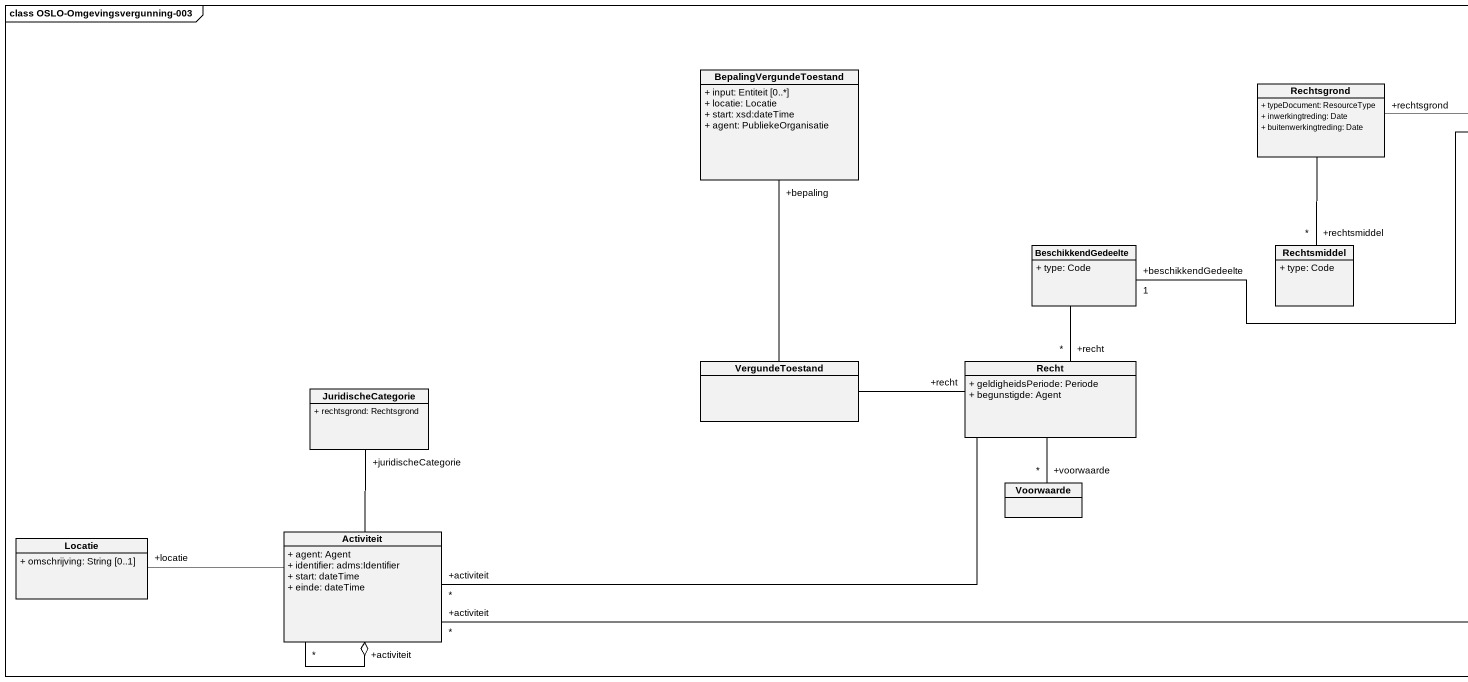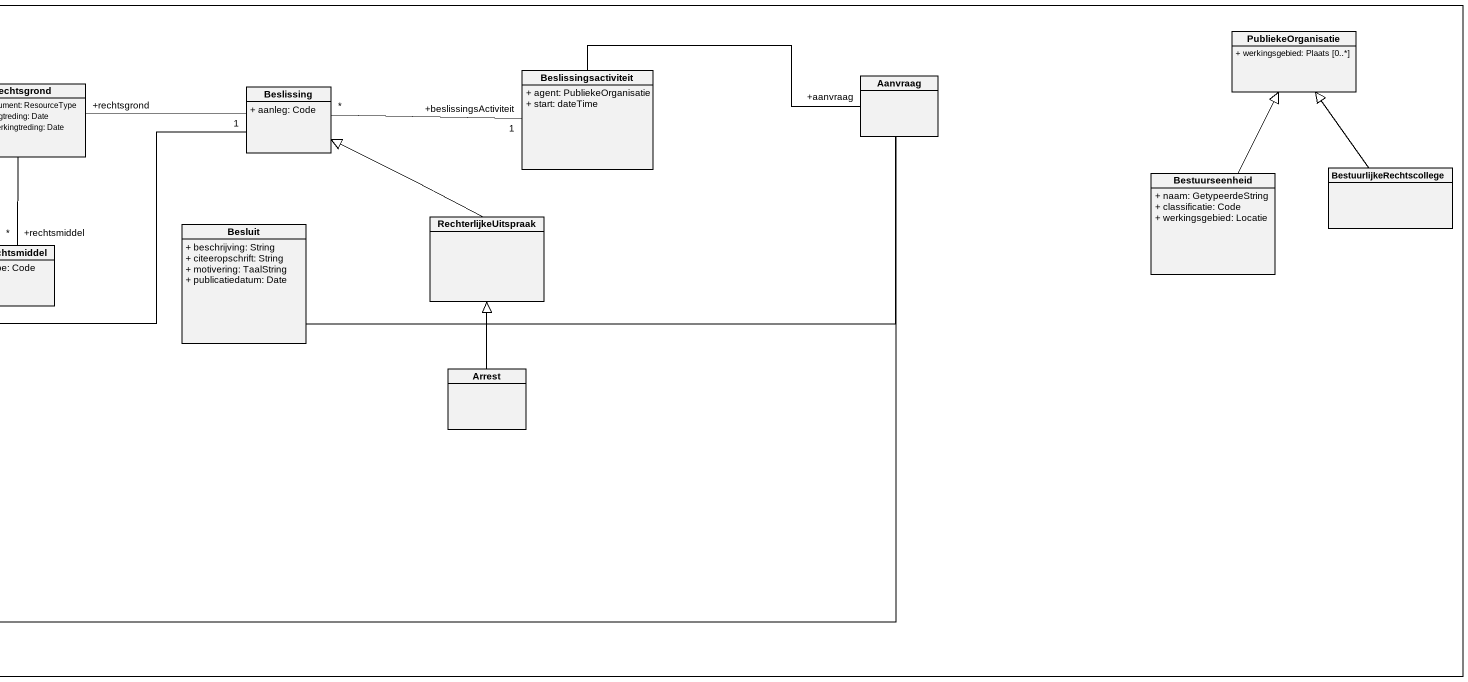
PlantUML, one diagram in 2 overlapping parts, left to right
@startuml
mainframe class OSLO-Omgevingsvergunning-003
hide circle
hide empty members
skinparam classAttributeIconSize 0
class PubliekeOrganisatie {
  + werkingsgebied: Plaats [0..*]
}
class BepalingVergundeToestand {
  + input: Entiteit [0..*]
  + locatie: Locatie
  + start: xsd:dateTime
  + agent: PubliekeOrganisatie
}
class Rechtsgrond {
  + typeDocument: ResourceType
  + inwerkingtreding: Date
  + buitenwerkingtreding: Date
}
class Beslissing {
  + aanleg: Code
}
class Beslissingsactiviteit {
  + agent: PubliekeOrganisatie
  + start: dateTime
}
class Aanvraag
class Bestuurseenheid {
  + naam: GetypeerdeString
  + classificatie: Code
  + werkingsgebied: Locatie
}
class BestuurlijkeRechtscollege
class RechterlijkeUitspraak
class BeschikkendGedeelte {
  + type: Code
}
class Rechtsmiddel {
  + type: Code
}
class Besluit {
  + beschrijving: String
  + citeeropschrift: String
  + motivering: TaalString
  + publicatiedatum: Date
}
class VergundeToestand
class Recht {
  + geldigheidsPeriode: Periode
  + begunstigde: Agent
}
class Arrest
class JuridischeCategorie {
  + rechtsgrond: Rechtsgrond
}
class Voorwaarde
class Activiteit {
  + agent: Agent
  + identifier: adms:Identifier
  + start: dateTime
  + einde: dateTime
}
class Locatie {
  + omschrijving: String [0..1]
}
Rechtsgrond -- "+rechtsmiddel\n*" Rechtsmiddel
Beslissing -left- "+rechtsgrond" Rechtsgrond
Beslissing "*" -right- "+beslissingsActiviteit\n1" Beslissingsactiviteit
Beslissing "1" -left- "+beschikkendGedeelte\n1" BeschikkendGedeelte
Beslissingsactiviteit -right- "+aanvraag" Aanvraag
Aanvraag -left- "+activiteit\n*" Activiteit
Bestuurseenheid -up-|> PubliekeOrganisatie
BestuurlijkeRechtscollege -up-|> PubliekeOrganisatie
RechterlijkeUitspraak -up-|> Beslissing
BeschikkendGedeelte -- "+recht\n*" Recht
Besluit -right- Aanvraag
VergundeToestand -up- "+bepaling" BepalingVergundeToestand
VergundeToestand -right- "+recht" Recht
Recht -- "+voorwaarde\n*" Voorwaarde
Recht -left- "+activiteit\n*" Activiteit
Arrest -up-|> RechterlijkeUitspraak
Activiteit -up- "+juridischeCategorie" JuridischeCategorie
Activiteit "*" --o "+activiteit" Activiteit
Activiteit -left- "+locatie" Locatie
@enduml
